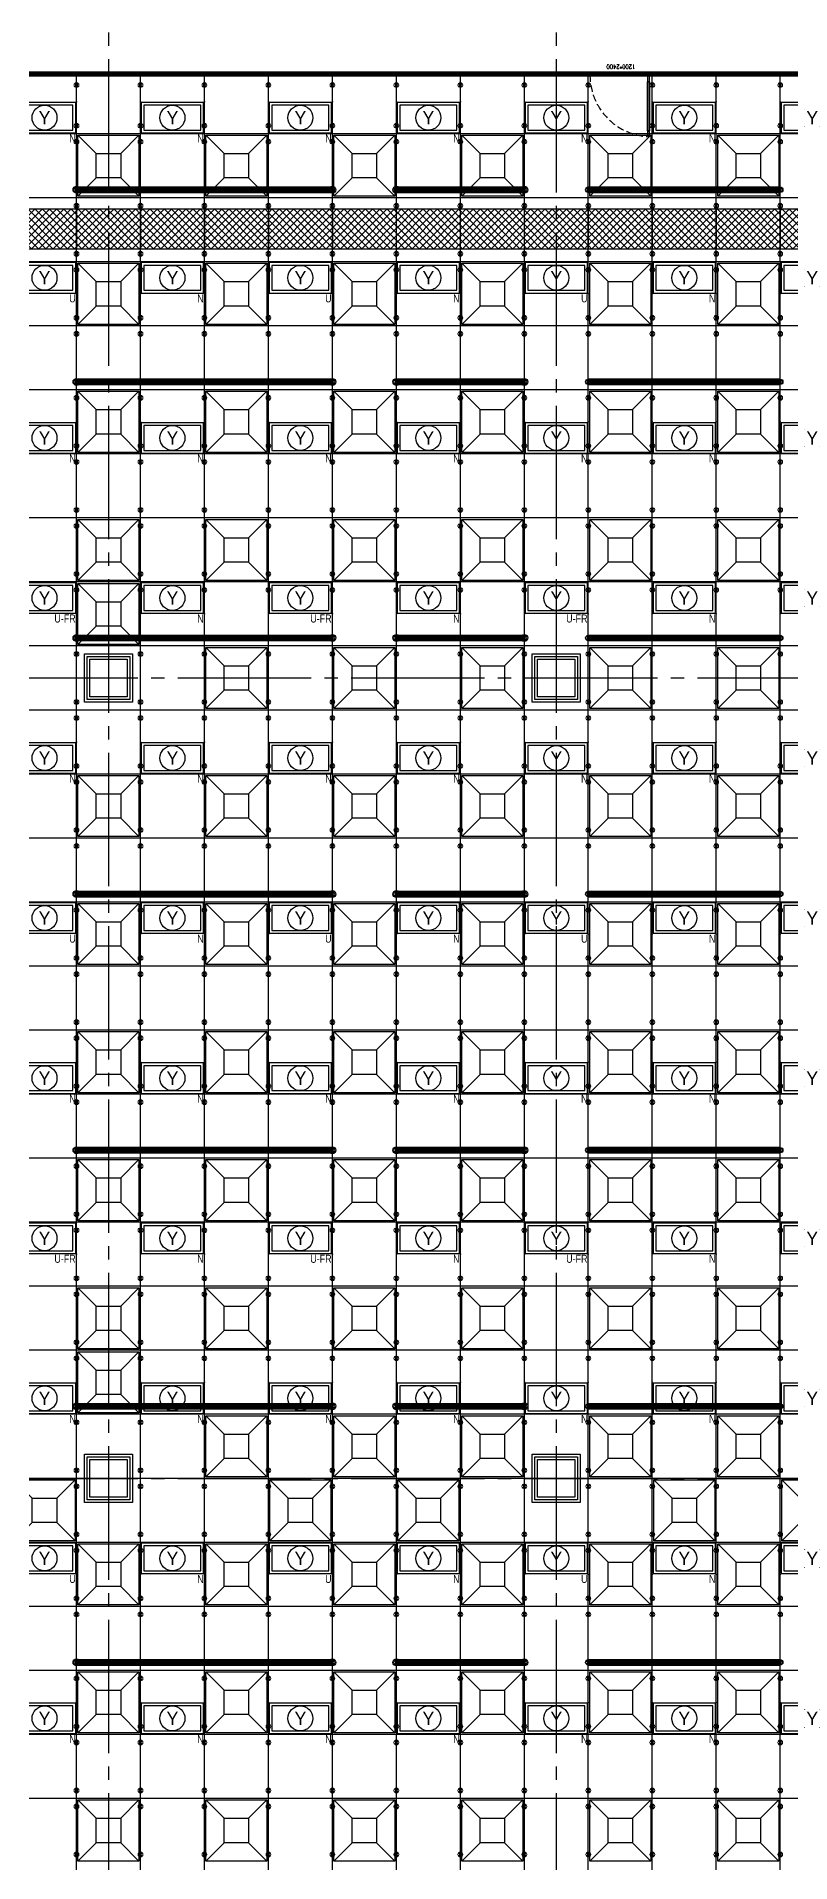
# Model space of a CAD drawing. Extents: x -17313 to 41501, y -1010 to 11880.
# Drawn here: x 10065 to 11479, y 5280 to 8702 of the extents above; entities that cross this region are included whole.
import ezdxf
from ezdxf.enums import TextEntityAlignment as Align

# ---------------------------------------------------------------- set-up
doc = ezdxf.new("R2010")
doc.units = 0
doc.header["$LTSCALE"] = 100
doc.linetypes.add('188K-SM-03-F10-ARCH-PA-Y2257103$0$AP5A-SM-03-F20-ARCH-PA-Y2230801+Y2230803$0$ALL-PA-TXT-Y2221201$0$DASHED', pattern=[19.05, 12.7, -6.35])
doc.linetypes.add('X-S-FAB-L10$0$COL-CEN-LIN', pattern=[3.25, 2.5, -0.25, 0.25, -0.25])
for name, color, linetype in [('0-xref', 8, 'Continuous'), ('188K-SM-03-F10-ARCH-CEIL-Y2257103$0$K-CEIL-4.2', 8, 'Continuous'), ('188K-SM-03-F10-ARCH-CEIL-Y2257103$0$K-CEIL-4.2-AREA', 8, 'Continuous'), ('188K-SM-03-F10-ARCH-PA-Y2257103$0$K-Door', 53, 'Continuous'), ('188K-SM-03-F10-ARCH-PA-Y2257103$0$K-P1S-4.2-單抗', 53, 'Continuous'), ('188K-SM-06-F10-ELEC-LIGHT-Y2257103$0$E-LIGHT(Y)-N', 253, 'Continuous'), ('188K-SM-06-F10-ELEC-LIGHT-Y2257103$0$E-LIGHT(Y)-U FR', 253, 'Continuous'), ('188K-SM-06-F10-ELEC-LIGHT-Y2257103$0$E-LIGHT(Y)-U XLPE', 253, 'Continuous'), ('188K-SM-06-F10-HVAC-FFU-Y2257103$0$AC-FFU-ULPA+化學濾網-', 254, 'Continuous'), ('188K-SM-07-F15-ARCH-CATW-Y2257103$0$K-安全母索', 6, 'Continuous'), ('188K-SM-07-F15-ARCH-CATW-Y2257103$0$K-扶手', 160, 'Continuous'), ('188K-SM-07-F15-ARCH-CATW-Y2257103$0$K-貓道板-主走道', 171, 'Continuous'), ('X-S-FAB-L10$0$0-DIM-TXT', 8, 'Continuous'), ('X-S-FAB-L10$0$BLOCK', 8, 'Continuous'), ('X-S-FAB-L10$0$CCL', 8, 'X-S-FAB-L10$0$COL-CEN-LIN'), ('X-S-FAB-L10$0$COL-S', 8, 'Continuous')]:
    doc.layers.add(name, color=color, linetype=linetype)
doc.layers.add('188K-SM-03-F10-ARCH-CEIL-Y2257103$0$K-吊點-標準', color=8, linetype='Continuous', lineweight=9)
doc.layers.add('188K-SM-06-F10-ELEC-LIGHT-Y2257103$0$Defpoints-CAS', color=253, linetype='Continuous', plot=False)
doc.styles.add('188K-SM-03-F10-ARCH-PA-Y2257103$0$AP5A-SM-03-F20-ARCH-PA-Y2230801+Y2230803$0$ALL-PA-TXT-Y2221201$0$Standard', font='txt.shx', dxfattribs={"bigfont": 'chineset.shx'})
doc.styles.add('188K-SM-06-F10-ELEC-LIGHT-Y2257103$0$Standard', font='arial.ttf')
doc.styles.add('188K-SM-06-F10-ELEC-LIGHT-Y2257103$0$xCI-5-F20-03-燈具$0$Standard', font='')
doc.styles.add('X-S-FAB-L10$0$CHINA', font='simplex.shx', dxfattribs={"width": 0.75, "bigfont": 'chineset.shx'})
doc.styles.add('X-S-FAB-L10$0$Standard', font='', dxfattribs={"width": 0.8})
doc.styles.add('X-S-FAB-L10$0$TG_NOTE_TEXT', font='simplex.shx', dxfattribs={"width": 0.75, "bigfont": 'chineset.shx'})
doc.styles.get('188K-SM-06-F10-ELEC-LIGHT-Y2257103$0$xCI-5-F20-03-燈具$0$Standard').set_extended_font_data('PMingLiU')
doc.styles.get('X-S-FAB-L10$0$Standard').set_extended_font_data('Microsoft JhengHei')
doc.linetypes.add('188K-SM-07-F15-ARCH-CATW-Y2257103$0$FENCELINE1', pattern='A,6.35,-2.54,[133,ltypeshp.shx,S=2.54,R=0,X=-2.54,Y=0],-2.54,25.4', length=36.83)

# ---------------------------------------------------------------- blocks, each defined once
blk = doc.blocks.new('X-S-FAB-L10$0$FAB2-L05')
at = {"layer": 'X-S-FAB-L10$0$CCL'}
for p, q in [((-15960, 11005), (-15960, 0)), ((-15120, 11005), (-15120, 0)), ((-26880, 8220), (1210, 8220)), ((-26880, 6720), (1210, 6720))]:
    blk.add_line(p, q, dxfattribs=at)
at = {"layer": 'X-S-FAB-L10$0$COL-S'}
for points in [[(-15995, 8255), (-15925, 8255), (-15925, 8185), (-15995, 8185)], [(-15155, 8255), (-15085, 8255), (-15085, 8185), (-15155, 8185)], [(-15995, 6755), (-15925, 6755), (-15925, 6685), (-15995, 6685)], [(-15155, 6755), (-15085, 6755), (-15085, 6685), (-15155, 6685)]]:
    blk.add_lwpolyline(points, close=True, dxfattribs=at)
blk = doc.blocks.new('X-S-FAB-L10')
at = {"layer": 'X-S-FAB-L10$0$COL-S'}
for p, q in [((10165, 7535), (10235, 7535)), ((10165, 7465), (10165, 7535)), ((10235, 7535), (10235, 7465)), ((11005, 7535), (11075, 7535)), ((11005, 7465), (11005, 7535)), ((11075, 7535), (11075, 7465)), ((10235, 7465), (10165, 7465)), ((11075, 7465), (11005, 7465)), ((10165, 6035), (10235, 6035)), ((10165, 5965), (10165, 6035)), ((10235, 6035), (10235, 5965)), ((11005, 6035), (11075, 6035)), ((11005, 5965), (11005, 6035)), ((11075, 6035), (11075, 5965)), ((10235, 5965), (10165, 5965)), ((11075, 5965), (11005, 5965))]:
    blk.add_line(p, q, dxfattribs=at)
at = {"layer": 'X-S-FAB-L10$0$BLOCK'}
blk.add_blockref('X-S-FAB-L10$0$FAB2-L05', (26160, -720), dxfattribs=at)
at = {"style": 'X-S-FAB-L10$0$TG_NOTE_TEXT', "width": 0.5, "flags": 1}
for p in [(7463.3, 9020), (18268.3, 8649), (11197.8, 4800.2), (16485.8, 4800.2), (25420.3, 2635), (13360, 320, 0), (7463.3, -33.3)]:
    blk.add_attdef('WH', text='', height=20, dxfattribs=at).set_placement(p, align=Align.BOTTOM_LEFT)
at = {"width": 0.5}
for style, p in [('X-S-FAB-L10$0$TG_NOTE_TEXT', (7585, 9020)), ('X-S-FAB-L10$0$TG_NOTE_TEXT', (18390, 8649)), ('X-S-FAB-L10$0$TG_NOTE_TEXT', (11117.5, 4813.5)), ('X-S-FAB-L10$0$TG_NOTE_TEXT', (16607.5, 4813.5)), ('X-S-FAB-L10$0$TG_NOTE_TEXT', (25350, 2635)), ('X-S-FAB-L10$0$Standard', (13129.4, 325, 0)), ('X-S-FAB-L10$0$TG_NOTE_TEXT', (7585, -20))]:
    blk.add_attdef('DESC', text='', height=10, dxfattribs=dict(at, style=style)).set_placement(p, align=Align.BOTTOM_LEFT)
for tag, style, p in [('TYPE', 'X-S-FAB-L10$0$TG_NOTE_TEXT', (7619.3, 9020)), ('NO', 'X-S-FAB-L10$0$TG_NOTE_TEXT', (7650.1, 9020)), ('TYPE', 'X-S-FAB-L10$0$TG_NOTE_TEXT', (18424.2, 8649)), ('NO', 'X-S-FAB-L10$0$TG_NOTE_TEXT', (18455, 8649)), ('NO', 'X-S-FAB-L10$0$TG_NOTE_TEXT', (11088.6, 4813.5)), ('TYPE', 'X-S-FAB-L10$0$TG_NOTE_TEXT', (11151.8, 4813.5)), ('TYPE', 'X-S-FAB-L10$0$TG_NOTE_TEXT', (16641.8, 4813.5)), ('NO', 'X-S-FAB-L10$0$TG_NOTE_TEXT', (16672.6, 4813.5)), ('NO', 'X-S-FAB-L10$0$TG_NOTE_TEXT', (25313, 2635)), ('TYPE', 'X-S-FAB-L10$0$TG_NOTE_TEXT', (25350, 2635)), ('NO', 'X-S-FAB-L10$0$Standard', (13100, 320, 0)), ('TYPE', 'X-S-FAB-L10$0$Standard', (13129.4, 320, 0)), ('TYPE', 'X-S-FAB-L10$0$TG_NOTE_TEXT', (7619.3, -20)), ('NO', 'X-S-FAB-L10$0$TG_NOTE_TEXT', (7650.1, -20))]:
    blk.add_attdef(tag, text='', height=10, dxfattribs=dict(at, style=style)).set_placement(p, align=Align.BOTTOM_RIGHT)
at = {"style": 'X-S-FAB-L10$0$TG_NOTE_TEXT', "width": 0.5, "flags": 1}
for rotation, p in [(180, (43, 7480)), (180, (943, 7480)), (90, (24310, 3717.8)), (270, (17080, 1711.7))]:
    blk.add_attdef('WH', text='', height=20, rotation=rotation, dxfattribs=at).set_placement(p, align=Align.BOTTOM_LEFT)
at = {"width": 0.5}
for rotation, style, p in [(180, 'X-S-FAB-L10$0$Standard', (317.6, 7480)), (180, 'X-S-FAB-L10$0$Standard', (1217.6, 7480)), (90, 'X-S-FAB-L10$0$TG_NOTE_TEXT', (24310, 3647.5)), (270, 'X-S-FAB-L10$0$TG_NOTE_TEXT', (17080, 1605))]:
    blk.add_attdef('DESC', text='', height=10, rotation=rotation, dxfattribs=dict(at, style=style)).set_placement(p, align=Align.BOTTOM_LEFT)
for tag, rotation, style, p in [('TYPE', 180, 'X-S-FAB-L10$0$Standard', (317.6, 7480)), ('NO', 180, 'X-S-FAB-L10$0$Standard', (347, 7480)), ('TYPE', 180, 'X-S-FAB-L10$0$Standard', (1217.6, 7480)), ('NO', 180, 'X-S-FAB-L10$0$Standard', (1247, 7480)), ('TYPE', 90, 'X-S-FAB-L10$0$TG_NOTE_TEXT', (24310, 3647.5)), ('NO', 90, 'X-S-FAB-L10$0$TG_NOTE_TEXT', (24310, 3610.5)), ('TYPE', 270, 'X-S-FAB-L10$0$TG_NOTE_TEXT', (17080, 1605)), ('NO', 270, 'X-S-FAB-L10$0$TG_NOTE_TEXT', (17080, 1573))]:
    blk.add_attdef(tag, text='', height=10, rotation=rotation, dxfattribs=dict(at, style=style)).set_placement(p, align=Align.BOTTOM_RIGHT)
at = {"layer": 'X-S-FAB-L10$0$0-DIM-TXT', "style": 'X-S-FAB-L10$0$CHINA', "width": 0.75}
for p in [(667.4, 7855.1, -2689.4), (22627.4, 6728.8), (25644.7, 6728.8), (24778.8, 5569.1), (1118.3, 4980), (417.8, 4594.6), (23874.8, 4355), (22927.4, 4330.1), (23749.9, 3901.4), (417.8, 3765.2), (1118.3, 3730), (417.8, 3115.8), (536.9, 2227.8), (16909, 1782.7), (888.4, 880.5), (16977.4, 750), (18878.8, 750), (25641.2, 553.2), (21364, 526.9)]:
    blk.add_attdef('HIG', text='', height=80, dxfattribs=at).set_placement(p, align=Align.MIDDLE_LEFT)
blk = doc.blocks.new('188K-SM-03-F10-ARCH-CEIL-Y2257103$0$A$C2CA95053')
h = blk.add_hatch(color=256)
edge = h.paths.add_edge_path()
edge.add_arc((0, 0), 0.5, 0, 360)
for p, q in [((3.2, 3.2), (-3.2, -3.2)), ((3.2, -3.2), (-3.2, 3.2))]:
    blk.add_line(p, q)
blk.add_lwpolyline([(-1.6, 2.5), (-1.6, -2.5), (1.6, -2.5), (1.6, 2.5)], close=True)
for radius in [4.5, 0.5]:
    blk.add_circle((0, 0), radius)
blk = doc.blocks.new('188K-SM-03-F10-ARCH-CEIL-Y2257103$0$天花板吊點-附調整片 - 3_8_螺桿吊架 100 mm 高調整片-V1-1FL')
blk.add_blockref('188K-SM-03-F10-ARCH-CEIL-Y2257103$0$A$C2CA95053', (0, 0))
blk = doc.blocks.new('188K-SM-03-F10-ARCH-CEIL-Y2257103')
at = {"layer": '188K-SM-03-F10-ARCH-CEIL-Y2257103$0$K-CEIL-4.2'}
for p, q in [((10140, 312.7), (10140, 8632.2)), ((10260, 312.7), (10260, 8632.2)), ((10380, 312.7), (10380, 8632.2)), ((10500, 312.7), (10500, 8632.2)), ((10620, 312.7), (10620, 8632.2)), ((10740, 312.7), (10740, 8632.2)), ((10860, 312.7), (10860, 8632.2)), ((10980, 312.7), (10980, 8632.2)), ((11100, 4843.5), (11100, 8632.2)), ((11220, 4843.5), (11220, 8632.2)), ((11340, 4843.5), (11340, 8632.2)), ((11460, 4843.5), (11460, 8632.2)), ((19317.2, 8520), (1767.7, 8520)), ((19317.2, 8400), (1767.7, 8400)), ((19317.2, 8280), (1847.7, 8280)), ((19314.7, 8160), (1847.7, 8160)), ((19314.7, 8040), (1847.7, 8040)), ((19314.7, 7920), (1847.7, 7920)), ((19314.7, 7800), (1847.7, 7800)), ((19314.7, 7680), (1847.7, 7680)), ((19314.7, 7560), (1847.7, 7560)), ((19317.2, 7440), (1847.7, 7440)), ((19317.2, 7320), (1847.7, 7320)), ((21180, 7200), (1847.7, 7200)), ((21180, 7080), (1847.7, 7080)), ((21180, 6960), (1847.7, 6960)), ((21180, 6840), (1847.7, 6840)), ((21180, 6720), (1847.7, 6720)), ((21180, 6600), (1847.7, 6600)), ((21180, 6480), (1847.7, 6480)), ((21180, 6360), (1847.7, 6360)), ((21180, 6240), (1847.7, 6240)), ((21181.7, 6120), (1847.7, 6120)), ((21180, 6000), (1847.7, 6000)), ((24297.2, 5880), (1847.7, 5880)), ((24297.2, 5760), (1847.7, 5760)), ((24297.2, 5640), (1847.7, 5640)), ((23572.2, 5520), (1847.7, 5520)), ((23572.2, 5400), (1847.7, 5400))]:
    blk.add_line(p, q, dxfattribs=at)
at = {"layer": '188K-SM-03-F10-ARCH-CEIL-Y2257103$0$K-CEIL-4.2-AREA', "elevation": 0}
blk.add_lwpolyline([(24297.2, 2067.7), (16747.2, 2067.7), (16747.2, 312.7), (14882.2, 312.7), (14882.2, 42.7), (14157.7, 42.7), (14157.7, 312.7), (1847.7, 312.7), (1847.7, 8305.8), (1767.7, 8305.8), (1767.7, 8632.2), (17592.2, 8632.2), (17592.2, 8626.2), (18934.7, 8626.2), (18934.7, 8592.2), (19317.2, 8592.2), (19317.2, 7537.7), (19282.2, 7537.7), (19282.2, 7462.2), (19317.2, 7462.2), (19317.2, 7317.2), (21180, 7317.2)], dxfattribs=at)
at = {"layer": '188K-SM-03-F10-ARCH-CEIL-Y2257103$0$K-CEIL-4.2-AREA'}
for points in [[(10165, 7535), (10235, 7535), (10235, 7465), (10165, 7465)], [(11005, 7535), (11075, 7535), (11075, 7465), (11005, 7465)], [(10165, 6035), (10235, 6035), (10235, 5965), (10165, 5965)], [(11005, 6035), (11075, 6035), (11075, 5965), (11005, 5965)]]:
    blk.add_lwpolyline(points, close=True, dxfattribs=at)
at = {"layer": '188K-SM-03-F10-ARCH-CEIL-Y2257103$0$K-吊點-標準', "color": 170, "lineweight": 18, "rotation": 179.9999999999997}
for p in [(10140, 8611.2), (10260, 8611.2), (10380, 8611.2), (10500, 8611.2), (10620, 8611.2), (10740, 8611.2), (10860, 8611.2), (10980, 8611.2), (11100, 8611.2), (11220, 8611.2), (11340, 8611.2), (11460, 8611.2), (10140, 8535), (10260, 8535), (10380, 8535), (10500, 8535), (10620, 8535), (10740, 8535), (10860, 8535), (10980, 8535), (11100, 8535), (11220, 8535), (11340, 8535), (11460, 8535), (10140, 8505), (10260, 8505), (10380, 8505), (10500, 8505), (10620, 8505), (10740, 8505), (10860, 8505), (10980, 8505), (11100, 8505), (11220, 8505), (11340, 8505), (11460, 8505), (10140, 8415), (10260, 8415), (10380, 8415), (10500, 8415), (10620, 8415), (10740, 8415), (10860, 8415), (10980, 8415), (11100, 8415), (11220, 8415), (11340, 8415), (11460, 8415), (10140, 8385), (10260, 8385), (10380, 8385), (10500, 8385), (10620, 8385), (10740, 8385), (10860, 8385), (10980, 8385), (11100, 8385), (11220, 8385), (11340, 8385), (11460, 8385), (10140, 8295), (10260, 8295), (10380, 8295), (10500, 8295), (10620, 8295), (10740, 8295), (10860, 8295), (10980, 8295), (11100, 8295), (11220, 8295), (11340, 8295), (11460, 8295), (10140, 8265), (10260, 8265), (10380, 8265), (10500, 8265), (10620, 8265), (10740, 8265), (10860, 8265), (10980, 8265), (11100, 8265), (11220, 8265), (11340, 8265), (11460, 8265), (10140, 8175), (10260, 8175), (10380, 8175), (10500, 8175), (10620, 8175), (10740, 8175), (10860, 8175), (10980, 8175), (11100, 8175), (11220, 8175), (11340, 8175), (11460, 8175), (10140, 8145), (10260, 8145), (10380, 8145), (10500, 8145), (10620, 8145), (10740, 8145), (10860, 8145), (10980, 8145), (11100, 8145), (11220, 8145), (11340, 8145), (11460, 8145), (10140, 8055), (10260, 8055), (10380, 8055), (10500, 8055), (10620, 8055), (10740, 8055), (10860, 8055), (10980, 8055), (11100, 8055), (11220, 8055), (11340, 8055), (11460, 8055), (10140, 8025), (10260, 8025), (10380, 8025), (10500, 8025), (10620, 8025), (10740, 8025), (10860, 8025), (10980, 8025), (11100, 8025), (11220, 8025), (11340, 8025), (11460, 8025), (10140, 7935), (10260, 7935), (10380, 7935), (10500, 7935), (10620, 7935), (10740, 7935), (10860, 7935), (10980, 7935), (11100, 7935), (11220, 7935), (11340, 7935), (11460, 7935), (10140, 7905), (10260, 7905), (10380, 7905), (10500, 7905), (10620, 7905), (10740, 7905), (10860, 7905), (10980, 7905), (11100, 7905), (11220, 7905), (11340, 7905), (11460, 7905), (10140, 7815), (10260, 7815), (10380, 7815), (10500, 7815), (10620, 7815), (10740, 7815), (10860, 7815), (10980, 7815), (11100, 7815), (11220, 7815), (11340, 7815), (11460, 7815), (10140, 7785), (10260, 7785), (10380, 7785), (10500, 7785), (10620, 7785), (10740, 7785), (10860, 7785), (10980, 7785), (11100, 7785), (11220, 7785), (11340, 7785), (11460, 7785), (10140, 7695), (10140, 7665), (10260, 7695), (10260, 7665), (10380, 7695), (10380, 7665), (10500, 7695), (10500, 7665), (10620, 7695), (10620, 7665), (10740, 7695), (10740, 7665), (10860, 7695), (10860, 7665), (10980, 7695), (10980, 7665), (11100, 7695), (11100, 7665), (11220, 7695), (11220, 7665), (11340, 7695), (11340, 7665), (11460, 7695), (11460, 7665), (10140, 7575), (10260, 7575), (10380, 7575), (10500, 7575), (10620, 7575), (10740, 7575), (10860, 7575), (10980, 7575), (11100, 7575), (11220, 7575), (11340, 7575), (11460, 7575), (10140, 7545), (10260, 7545), (10380, 7545), (10500, 7545), (10620, 7545), (10740, 7545), (10860, 7545), (10980, 7545), (11100, 7545), (11220, 7545), (11340, 7545), (11460, 7545), (10140, 7455), (10140, 7425), (10260, 7455), (10260, 7425), (10380, 7455), (10380, 7425), (10500, 7455), (10500, 7425), (10620, 7455), (10620, 7425), (10740, 7455), (10740, 7425), (10860, 7455), (10860, 7425), (10980, 7455), (10980, 7425), (11100, 7455), (11100, 7425), (11220, 7455), (11220, 7425), (11340, 7455), (11340, 7425), (11460, 7455), (11460, 7425), (10140, 7335), (10260, 7335), (10380, 7335), (10500, 7335), (10620, 7335), (10740, 7335), (10860, 7335), (10980, 7335), (11100, 7335), (11220, 7335), (11340, 7335), (11460, 7335), (10140, 7305), (10260, 7305), (10380, 7305), (10500, 7305), (10620, 7305), (10740, 7305), (10860, 7305), (10980, 7305), (11100, 7305), (11220, 7305), (11340, 7305), (11460, 7305), (10140, 7215), (10140, 7185), (10260, 7215), (10260, 7185), (10380, 7215), (10380, 7185), (10500, 7215), (10500, 7185), (10620, 7215), (10620, 7185), (10740, 7215), (10740, 7185), (10860, 7215), (10860, 7185), (10980, 7215), (10980, 7185), (11100, 7215), (11100, 7185), (11220, 7215), (11220, 7185), (11340, 7215), (11340, 7185), (11460, 7215), (11460, 7185), (10140, 7095), (10260, 7095), (10380, 7095), (10500, 7095), (10620, 7095), (10740, 7095), (10860, 7095), (10980, 7095), (11100, 7095), (11220, 7095), (11340, 7095), (11460, 7095), (10140, 7065), (10260, 7065), (10380, 7065), (10500, 7065), (10620, 7065), (10740, 7065), (10860, 7065), (10980, 7065), (11100, 7065), (11220, 7065), (11340, 7065), (11460, 7065), (10140, 6975), (10140, 6945), (10260, 6975), (10260, 6945), (10380, 6975), (10380, 6945), (10500, 6975), (10500, 6945), (10620, 6975), (10620, 6945), (10740, 6975), (10740, 6945), (10860, 6975), (10860, 6945), (10980, 6975), (10980, 6945), (11100, 6975), (11100, 6945), (11220, 6975), (11220, 6945), (11340, 6975), (11340, 6945), (11460, 6975), (11460, 6945), (10140, 6855), (10260, 6855), (10380, 6855), (10500, 6855), (10620, 6855), (10740, 6855), (10860, 6855), (10980, 6855), (11100, 6855), (11220, 6855), (11340, 6855), (11460, 6855), (10140, 6825), (10260, 6825), (10380, 6825), (10500, 6825), (10620, 6825), (10740, 6825), (10860, 6825), (10980, 6825), (11100, 6825), (11220, 6825), (11340, 6825), (11460, 6825), (10140, 6735), (10140, 6705), (10260, 6735), (10260, 6705), (10380, 6735), (10380, 6705), (10500, 6735), (10500, 6705), (10620, 6735), (10620, 6705), (10740, 6735), (10740, 6705), (10860, 6735), (10860, 6705), (10980, 6735), (10980, 6705), (11100, 6735), (11100, 6705), (11220, 6735), (11220, 6705), (11340, 6735), (11340, 6705), (11460, 6735), (11460, 6705), (10140, 6615), (10260, 6615), (10380, 6615), (10500, 6615), (10620, 6615), (10740, 6615), (10860, 6615), (10980, 6615), (11100, 6615), (11220, 6615), (11340, 6615), (11460, 6615), (10140, 6585), (10260, 6585), (10380, 6585), (10500, 6585), (10620, 6585), (10740, 6585), (10860, 6585), (10980, 6585), (11100, 6585), (11220, 6585), (11340, 6585), (11460, 6585), (10140, 6495), (10140, 6465), (10260, 6495), (10260, 6465), (10380, 6495), (10380, 6465), (10500, 6495), (10500, 6465), (10620, 6495), (10620, 6465), (10740, 6495), (10740, 6465), (10860, 6495), (10860, 6465), (10980, 6495), (10980, 6465), (11100, 6495), (11100, 6465), (11220, 6495), (11220, 6465), (11340, 6495), (11340, 6465), (11460, 6495), (11460, 6465), (10140, 6375), (10260, 6375), (10380, 6375), (10500, 6375), (10620, 6375), (10740, 6375), (10860, 6375), (10980, 6375), (11100, 6375), (11220, 6375), (11340, 6375), (11460, 6375), (10140, 6345), (10260, 6345), (10380, 6345), (10500, 6345), (10620, 6345), (10740, 6345), (10860, 6345), (10980, 6345), (11100, 6345), (11220, 6345), (11340, 6345), (11460, 6345), (10140, 6255), (10140, 6225), (10260, 6255), (10260, 6225), (10380, 6255), (10380, 6225), (10500, 6255), (10500, 6225), (10620, 6255), (10620, 6225), (10740, 6255), (10740, 6225), (10860, 6255), (10860, 6225), (10980, 6255), (10980, 6225), (11100, 6255), (11100, 6225), (11220, 6255), (11220, 6225), (11340, 6255), (11340, 6225), (11460, 6255), (11460, 6225), (10140, 6135), (10260, 6135), (10380, 6135), (10500, 6135), (10620, 6135), (10740, 6135), (10860, 6135), (10980, 6135), (11100, 6135), (11220, 6135), (11340, 6135), (11460, 6135), (10140, 6105), (10260, 6105), (10380, 6105), (10500, 6105), (10620, 6105), (10740, 6105), (10860, 6105), (10980, 6105), (11100, 6105), (11220, 6105), (11340, 6105), (11460, 6105), (10140, 6015), (10140, 5985), (10260, 6015), (10260, 5985), (10380, 6015), (10380, 5985), (10500, 6015), (10500, 5985), (10620, 6015), (10620, 5985), (10740, 6015), (10740, 5985), (10860, 6015), (10860, 5985), (10980, 6015), (10980, 5985), (11100, 6015), (11100, 5985), (11220, 6015), (11220, 5985), (11340, 6015), (11340, 5985), (11460, 6015), (11460, 5985), (10140, 5895), (10260, 5895), (10380, 5895), (10500, 5895), (10620, 5895), (10740, 5895), (10860, 5895), (10980, 5895), (11100, 5895), (11220, 5895), (11340, 5895), (11460, 5895), (10140, 5865), (10260, 5865), (10380, 5865), (10500, 5865), (10620, 5865), (10740, 5865), (10860, 5865), (10980, 5865), (11100, 5865), (11220, 5865), (11340, 5865), (11460, 5865), (10140, 5775), (10140, 5745), (10260, 5775), (10260, 5745), (10380, 5775), (10380, 5745), (10500, 5775), (10500, 5745), (10620, 5775), (10620, 5745), (10740, 5775), (10740, 5745), (10860, 5775), (10860, 5745), (10980, 5775), (10980, 5745), (11100, 5775), (11100, 5745), (11220, 5775), (11220, 5745), (11340, 5775), (11340, 5745), (11460, 5775), (11460, 5745), (10140, 5655), (10260, 5655), (10380, 5655), (10500, 5655), (10620, 5655), (10740, 5655), (10860, 5655), (10980, 5655), (11100, 5655), (11220, 5655), (11340, 5655), (11460, 5655), (10140, 5625), (10260, 5625), (10380, 5625), (10500, 5625), (10620, 5625), (10740, 5625), (10860, 5625), (10980, 5625), (11100, 5625), (11220, 5625), (11340, 5625), (11460, 5625), (10140, 5535), (10260, 5535), (10380, 5535), (10500, 5535), (10620, 5535), (10740, 5535), (10860, 5535), (10980, 5535), (11100, 5535), (11220, 5535), (11340, 5535), (11460, 5535), (10140, 5505), (10260, 5505), (10380, 5505), (10500, 5505), (10620, 5505), (10740, 5505), (10860, 5505), (10980, 5505), (11100, 5505), (11220, 5505), (11340, 5505), (11460, 5505), (10140, 5415), (10260, 5415), (10380, 5415), (10500, 5415), (10620, 5415), (10740, 5415), (10860, 5415), (10980, 5415), (11100, 5415), (11220, 5415), (11340, 5415), (11460, 5415), (10140, 5385), (10260, 5385), (10380, 5385), (10500, 5385), (10620, 5385), (10740, 5385), (10860, 5385), (10980, 5385), (11100, 5385), (11220, 5385), (11340, 5385), (11460, 5385), (10140, 5295), (10260, 5295), (10380, 5295), (10500, 5295), (10620, 5295), (10740, 5295), (10860, 5295), (10980, 5295), (11100, 5295), (11220, 5295), (11340, 5295), (11460, 5295)]:
    blk.add_blockref('188K-SM-03-F10-ARCH-CEIL-Y2257103$0$天花板吊點-附調整片 - 3_8_螺桿吊架 100 mm 高調整片-V1-1FL', p, dxfattribs=at)
blk = doc.blocks.new('188K-SM-06-F10-HVAC-FFU-Y2257103$0$H-FFU-ULPA+化濾')
for p, q in [((-82.9, 82.9), (-117.2, 117.3)), ((-37.1, 82.9), (-2.7, 117.3)), ((-117.2, 2.8), (-82.9, 37.1)), ((-2.7, 2.8), (-37.1, 37.1))]:
    blk.add_line(p, q)
for points in [[(-2.7, 2.8), (-2.7, 117.3), (-117.2, 117.3), (-117.2, 2.8)], [(-37.1, 37.1), (-37.1, 82.9), (-82.9, 82.9), (-82.9, 37.1)]]:
    blk.add_lwpolyline(points, close=True)
blk = doc.blocks.new('188K-SM-06-F10-HVAC-FFU-Y2257103')
at = {"layer": '188K-SM-06-F10-HVAC-FFU-Y2257103$0$AC-FFU-ULPA+化學濾網-', "xscale": -1}
for p in [(10140, 8400), (10380, 8400), (10620, 8400), (10860, 8400), (11100, 8400), (11340, 8400), (10140, 8160), (10380, 8160), (10620, 8160), (10860, 8160), (11100, 8160), (11340, 8160), (10140, 7920), (10380, 7920), (10620, 7920), (10860, 7920), (11100, 7920), (11340, 7920), (10140, 7680), (10380, 7680), (10620, 7680), (10860, 7680), (11100, 7680), (11340, 7680), (10140, 7560), (10380, 7440), (10620, 7440), (10860, 7440), (11100, 7440), (11340, 7440), (10140, 7200), (10380, 7200), (10620, 7200), (10860, 7200), (11100, 7200), (11340, 7200), (10140, 6960), (10380, 6960), (10620, 6960), (10860, 6960), (11100, 6960), (11340, 6960), (10140, 6720), (10380, 6720), (10620, 6720), (10860, 6720), (11100, 6720), (11340, 6720), (10140, 6480), (10380, 6480), (10620, 6480), (10860, 6480), (11100, 6480), (11340, 6480), (10140, 6240), (10380, 6240), (10620, 6240), (10860, 6240), (11100, 6240), (11340, 6240), (10140, 6120), (10380, 6000), (10620, 6000), (10860, 6000), (11100, 6000), (11340, 6000), (10020, 5880), (10500, 5880), (10740, 5880), (11220, 5880), (11460, 5880), (10140, 5760), (10380, 5760), (10620, 5760), (10860, 5760), (11100, 5760), (11340, 5760), (10140, 5520), (10380, 5520), (10620, 5520), (10860, 5520), (11100, 5520), (11340, 5520), (10140, 5280), (10380, 5280), (10620, 5280), (10860, 5280), (11100, 5280), (11340, 5280)]:
    blk.add_blockref('188K-SM-06-F10-HVAC-FFU-Y2257103$0$H-FFU-ULPA+化濾', p, dxfattribs=at)
blk = doc.blocks.new('*U246')
for p, q in [((58.5, 28.5), (-58.5, 28.5)), ((-58.5, 28.5), (-58.5, -28.5)), ((53.4, 23.4), (-53.4, 23.4)), ((-53.4, 23.4), (-53.4, -23.4)), ((53.4, -23.4), (53.4, 23.4)), ((58.5, -28.5), (58.5, 28.5)), ((-58.5, -28.5), (58.5, -28.5)), ((-53.4, -23.4), (53.4, -23.4))]:
    blk.add_line(p, q)
blk.add_circle((0, 0), 23.4)
at = {"layer": '188K-SM-06-F10-ELEC-LIGHT-Y2257103$0$Defpoints-CAS'}
for p in [(-60, 30), (-60, 30), (60, 30), (-60, -30), (60, -30)]:
    blk.add_point(p, dxfattribs=at)
at = {"style": '188K-SM-06-F10-ELEC-LIGHT-Y2257103$0$xCI-5-F20-03-燈具$0$Standard'}
blk.add_text('Y', height=25, dxfattribs=at).set_placement((0, 0), align=Align.MIDDLE)
at = {"style": '188K-SM-06-F10-ELEC-LIGHT-Y2257103$0$Standard', "width": 0.8}
blk.add_text('U', height=15, rotation=360, dxfattribs=at).set_placement((58.5, -38.5), align=Align.MIDDLE_RIGHT)
blk = doc.blocks.new('188K-SM-06-F10-ELEC-LIGHT-Y2257103$0$背掀式無塵室燈具(黃光)-CAS')
at = {"color": 0}
for p, q in [((53.4, 23.4), (-53.4, 23.4)), ((-53.4, 23.4), (-53.4, -23.4)), ((53.4, -23.4), (53.4, 23.4)), ((-53.4, -23.4), (53.4, -23.4))]:
    blk.add_line(p, q, dxfattribs=at)
blk.add_lwpolyline([(-58.5, -28.5), (58.5, -28.5), (58.5, 28.5), (-58.5, 28.5)], close=True, dxfattribs=at)
blk.add_circle((0, 0), 23.4, dxfattribs=at)
at = {"layer": '188K-SM-06-F10-ELEC-LIGHT-Y2257103$0$Defpoints-CAS'}
for p in [(-60, 30), (-60, 30), (60, 30), (-60, -30), (60, -30)]:
    blk.add_point(p, dxfattribs=at)
at = {"color": 0, "style": '188K-SM-06-F10-ELEC-LIGHT-Y2257103$0$xCI-5-F20-03-燈具$0$Standard'}
blk.add_text('Y', height=25, dxfattribs=at).set_placement((0, 0), align=Align.MIDDLE)
at = {"style": '188K-SM-06-F10-ELEC-LIGHT-Y2257103$0$Standard', "width": 0.8}
blk.add_text('N', height=15, rotation=360, dxfattribs=at).set_placement((58.5, -38.5), align=Align.MIDDLE_RIGHT)
blk = doc.blocks.new('*U247')
for p, q in [((58.5, 28.5), (-58.5, 28.5)), ((-58.5, 28.5), (-58.5, -28.5)), ((53.4, 23.4), (-53.4, 23.4)), ((-53.4, 23.4), (-53.4, -23.4)), ((53.4, -23.4), (53.4, 23.4)), ((58.5, -28.5), (58.5, 28.5)), ((-58.5, -28.5), (58.5, -28.5)), ((-53.4, -23.4), (53.4, -23.4))]:
    blk.add_line(p, q)
blk.add_circle((0, 0), 23.4)
at = {"layer": '188K-SM-06-F10-ELEC-LIGHT-Y2257103$0$Defpoints-CAS'}
for p in [(-60, 30), (-60, 30), (60, 30), (-60, -30), (60, -30)]:
    blk.add_point(p, dxfattribs=at)
at = {"style": '188K-SM-06-F10-ELEC-LIGHT-Y2257103$0$xCI-5-F20-03-燈具$0$Standard'}
blk.add_text('Y', height=25, dxfattribs=at).set_placement((0, 0), align=Align.MIDDLE)
at = {"style": '188K-SM-06-F10-ELEC-LIGHT-Y2257103$0$Standard', "width": 0.8}
blk.add_text('U-FR', height=15, rotation=360, dxfattribs=at).set_placement((58.5, -38.5), align=Align.MIDDLE_RIGHT)
blk = doc.blocks.new('188K-SM-06-F10-ELEC-LIGHT-Y2257103')
at = {"layer": '188K-SM-06-F10-ELEC-LIGHT-Y2257103$0$E-LIGHT(Y)-N'}
for p in [(10080, 8550), (10320, 8550), (10560, 8550), (10800, 8550), (11040, 8550), (11280, 8550), (11520, 8550), (10320, 8250), (10800, 8250), (11280, 8250), (10080, 7950), (10320, 7950), (10560, 7950), (10800, 7950), (11040, 7950), (11280, 7950), (11520, 7950), (10320, 7650), (10800, 7650), (11280, 7650), (10080, 7350), (10320, 7350), (10560, 7350), (10800, 7350), (11040, 7350), (11280, 7350), (11520, 7350), (10320, 7050), (10800, 7050), (11280, 7050), (10080, 6750), (10320, 6750), (10560, 6750), (10800, 6750), (11040, 6750), (11280, 6750), (11520, 6750), (10320, 6450), (10800, 6450), (11280, 6450), (10080, 6150), (10320, 6150), (10560, 6150), (10800, 6150), (11040, 6150), (11280, 6150), (11520, 6150), (10320, 5850), (10800, 5850), (11280, 5850), (10080, 5550), (10320, 5550), (10560, 5550), (10800, 5550), (11040, 5550), (11280, 5550), (11520, 5550)]:
    blk.add_blockref('188K-SM-06-F10-ELEC-LIGHT-Y2257103$0$背掀式無塵室燈具(黃光)-CAS', p, dxfattribs=at)
at = {"layer": '188K-SM-06-F10-ELEC-LIGHT-Y2257103$0$E-LIGHT(Y)-U FR'}
for p in [(10080, 7650), (10560, 7650), (11040, 7650), (11520, 7650), (10080, 6450), (10560, 6450), (11040, 6450), (11520, 6450)]:
    blk.add_blockref('*U247', p, dxfattribs=at)
at = {"layer": '188K-SM-06-F10-ELEC-LIGHT-Y2257103$0$E-LIGHT(Y)-U XLPE'}
for p in [(10080, 8250), (10560, 8250), (11040, 8250), (11520, 8250), (10080, 7050), (10560, 7050), (11040, 7050), (11520, 7050), (10080, 5850), (10560, 5850), (11040, 5850), (11520, 5850)]:
    blk.add_blockref('*U246', p, dxfattribs=at)
blk = doc.blocks.new('188K-SM-03-F10-ARCH-PA-Y2257103$0$單開庫板門-1200x2400)圓型拉環鎖+輔助鎖)')
at = {"ltscale": 0.1}
for p, q in [((26008.6, -11403.6), (26004.5, -11403.6)), ((26004.5, -11403.6), (26004.5, -11414.1)), ((26004.5, -11414.1), (26004.5, -11415.3)), ((26004.5, -11414.1), (26008.6, -11414.1)), ((26004.5, -11415.4), (26004.6, -11415.5)), ((26008.6, -11414), (26004.6, -11414)), ((26004.6, -11414.3), (26004.6, -11414.2)), ((26004.6, -11415.3), (26004.6, -11414.5)), ((26004.7, -11414.1), (26006.5, -11414.1)), ((26005.1, -11414.4), (26004.7, -11414.4)), ((26004.7, -11414.5), (26005.1, -11414.5)), ((26004.7, -11414.5), (26004.7, -11506)), ((26004.7, -11506), (26004.7, -11414.5)), ((26004.7, -11414.5), (26004.7, -11414.5)), ((26004.7, -11415.4), (26004.7, -11415.3)), ((26005.2, -11414.4), (26005.2, -11414.4)), ((26006.5, -11414.1), (26006.6, -11414.1)), ((26006.6, -11414.1), (26006.6, -11414.1)), ((26006.6, -11414.1), (26008.4, -11414.1)), ((26008.4, -11414.4), (26008, -11414.4)), ((26008, -11414.4), (26008, -11414.4)), ((26008, -11414.5), (26008.4, -11414.5)), ((26008.4, -11506), (26008.4, -11414.5)), ((26008.4, -11414.5), (26008.4, -11414.5)), ((26008.4, -11414.5), (26008.4, -11506)), ((26008.4, -11415.3), (26008.4, -11415.4)), ((26008.5, -11414.2), (26008.5, -11414.3)), ((26008.5, -11414.5), (26008.5, -11415.3)), ((26008.5, -11415.5), (26008.6, -11415.4)), ((26008.6, -11414.1), (26008.6, -11403.6)), ((26008.6, -11415.3), (26008.6, -11414.1)), ((25999.5, -11519.7), (25999.5, -11523.2)), ((26002.5, -11519.1), (26000, -11519.1)), ((26000, -11523.7), (26002.4, -11523.7)), ((26002.4, -11523.7), (26004.1, -11522.6)), ((26002.9, -11518.5), (26002.6, -11518.5)), ((26002.6, -11518.5), (26002.6, -11521)), ((26002.6, -11521.9), (26002.6, -11519.3)), ((26002.6, -11521), (26002.9, -11521)), ((26003.4, -11521.9), (26002.6, -11521.9)), ((26002.9, -11521), (26002.9, -11518.5)), ((26003.3, -11522.2), (26003.3, -11522)), ((26003.3, -11522), (26003.4, -11522)), ((26004, -11522.2), (26003.3, -11522.2)), ((26008.3, -11517.5), (26003.6, -11517.5)), ((26003.6, -11517.5), (26003.6, -11517.7)), ((26003.6, -11517.7), (26008.3, -11517.7)), ((26004.1, -11521.9), (26003.9, -11521.9)), ((26003.9, -11522), (26004, -11522)), ((26004, -11522), (26004, -11522.2)), ((26004.2, -11522.4), (26004.2, -11521.9)), ((26008.6, -11506.4), (26004.5, -11506.4)), ((26004.5, -11506.4), (26004.5, -11518)), ((26004.5, -11518), (26008.6, -11518)), ((26004.7, -11506), (26004.7, -11506)), ((26008.3, -11517.7), (26008.3, -11517.5)), ((26008.4, -11506), (26008.4, -11506)), ((26008.6, -11518), (26008.6, -11506.4)), ((26114.8, -11521.9), (26115.1, -11521.9)), ((26114.8, -11522.4), (26114.8, -11521.9)), ((26114.9, -11522), (26114.9, -11522.2)), ((26115.1, -11522), (26114.9, -11522)), ((26114.9, -11522.2), (26115.7, -11522.2)), ((26116.6, -11523.7), (26114.9, -11522.6)), ((26115.5, -11521.9), (26116.3, -11521.9)), ((26115.7, -11522), (26115.5, -11522)), ((26115.7, -11522.2), (26115.7, -11522)), ((26116.3, -11521.9), (26116.3, -11519.3)), ((26116.5, -11519.1), (26119, -11519.1)), ((26119, -11523.7), (26116.6, -11523.7)), ((26119.5, -11519.7), (26119.5, -11523.2))]:
    blk.add_line(p, q, dxfattribs=at)
for points in [[(25999.5, -11518.9), (25999.5, -11523.9)], [(26119.5, -11518.9), (26119.5, -11523.9)]]:
    blk.add_lwpolyline(points)
blk.add_lwpolyline([(26006.6, -11506.4), (26006.5, -11506.3), (26004.7, -11506.3, -0.414214), (26004.6, -11506.3), (26004.6, -11506.1, -0.414214), (26004.7, -11506.1), (26005.1, -11506.1, 0.414214), (26005.2, -11506.1), (26005.2, -11506, 0.414214), (26005.1, -11506), (26004.7, -11506, -0.414214), (26004.6, -11506), (26004.6, -11505.2, -0.414214), (26004.7, -11505.2), (26004.7, -11505.2, 0.414214), (26004.7, -11505.2), (26004.7, -11505, 0.72636), (26004.6, -11505), (26004.5, -11505.1, 0.158507), (26004.5, -11505.2), (26004.5, -11506.4, 0.414214), (26004.6, -11506.5), (26008.6, -11506.5, 0.414214), (26008.6, -11506.4), (26008.6, -11505.2, 0.158507), (26008.6, -11505.1), (26008.5, -11505, 0.72636), (26008.4, -11505), (26008.4, -11505.2, 0.414214), (26008.5, -11505.2, -0.414214), (26008.5, -11505.2), (26008.5, -11506, -0.414214), (26008.4, -11506), (26008, -11506, 0.414214), (26008, -11506), (26008, -11506.1, 0.414214), (26008, -11506.1), (26008.4, -11506.1, -0.414214), (26008.5, -11506.1), (26008.5, -11506.3, -0.414214), (26008.4, -11506.3), (26006.6, -11506.3)], format="xyb", close=True, dxfattribs=at)
for centre, radius, start, end in [((26004.6, -11414.1), 0.0313, 90, 180), ((26004.6, -11415.3), 0.0313, 180, 216.0274), ((26004.7, -11414.2), 0.0313, 90, 180), ((26004.7, -11414.3), 0.0313, 180, 270), ((26004.7, -11414.5), 0.0313, 90, 180), ((26004.7, -11415.3), 0.0209, 180, 270), ((26004.7, -11415.4), 0.0313, 216.0274, 360), ((26004.7, -11415.3), 0.0209, 360, 90), ((26005.1, -11414.4), 0.0313, 270, 0), ((26005.1, -11414.4), 0.0313, 0, 90), ((26008, -11414.4), 0.0313, 90, 180), ((26008, -11414.4), 0.0313, 180, 270), ((26008.4, -11414.2), 0.0313, 360, 90), ((26008.4, -11414.3), 0.0313, 270, 0), ((26008.4, -11414.5), 0.0313, 0, 90), ((26008.5, -11415.3), 0.0209, 90, 180), ((26008.5, -11415.4), 0.0313, 180, 323.9726), ((26008.5, -11415.3), 0.0209, 270, 360), ((26008.6, -11414.1), 0.0313, 360, 90), ((26008.6, -11415.3), 0.0313, 323.9726, 360)]:
    blk.add_arc(centre, radius, start, end, dxfattribs=at)
at = {"linetype": '188K-SM-03-F10-ARCH-PA-Y2257103$0$AP5A-SM-03-F20-ARCH-PA-Y2230801+Y2230803$0$ALL-PA-TXT-Y2221201$0$DASHED', "ltscale": 0.01}
blk.add_arc((26001.1, -11518.7), 115.3, 359.8531, 85.8135, dxfattribs=at)
at = {"ltscale": 0.1}
for centre, major_axis, start_param, end_param in [((26000, -11519.7), (0.369, -0.369), 2.356194, 3.926991), ((26000, -11523.2), (-0.369, -0.369), 5.497787, 7.068583), ((26002.5, -11519.3), (0.111, -0.111), 7.068583, 8.63938), ((26003.4, -11521.9), (-0.0369, -0.0369), 0.785398, 3.926991), ((26003.9, -11521.9), (-0.0369, -0.0369), 3.926991, 7.068583), ((26004.1, -11521.9), (0.0369, -0.0369), 7.068583, 8.63938), ((26003.9, -11522.4), (0.221, -0.221), 6.162283, 7.068583), ((26114.8, -11521.9), (-0.0369, -0.0369), -2.356194, -0.785398), ((26115.1, -11522.4), (-0.221, -0.221), -0.785398, 0.120903), ((26115.1, -11521.9), (0.0369, -0.0369), -0.785398, 2.356194), ((26115.5, -11521.9), (0.0369, -0.0369), 2.356194, 5.497787), ((26116.5, -11519.3), (-0.111, -0.111), -2.356194, -0.785398), ((26119, -11519.7), (-0.369, -0.369), 2.356194, 3.926991), ((26119, -11523.2), (0.369, -0.369), -0.785398, 0.785398)]:
    blk.add_ellipse(centre, major_axis=major_axis, ratio=1, start_param=start_param, end_param=end_param, dxfattribs=at)
at = {"ltscale": 0.1, "extrusion": (0, 0, -1)}
blk.add_ellipse((26003.1, -11517.9), major_axis=(-0.516, 0.516), ratio=1, start_param=5.497787, end_param=11.780972, dxfattribs=at)
at = {"color": 8, "ltscale": 0.1, "style": '188K-SM-03-F10-ARCH-PA-Y2257103$0$AP5A-SM-03-F20-ARCH-PA-Y2230801+Y2230803$0$ALL-PA-TXT-Y2221201$0$Standard', "width": 0.85}
blk.add_text('1200*2400', height=8, dxfattribs=at).set_placement((26058.4, -11534.4), align=Align.MIDDLE_CENTER)
blk = doc.blocks.new('188K-SM-03-F10-ARCH-PA-Y2257103')
at = {"layer": '188K-SM-03-F10-ARCH-PA-Y2257103$0$K-P1S-4.2-單抗'}
for p, q in [((15195, 8635, 0), (7525, 8635, 0)), ((15195, 8630, 0), (7525, 8630, 0))]:
    blk.add_line(p, q, dxfattribs=at)
for points in [[(10155, 7545), (10245, 7545), (10245, 7455), (10155, 7455)], [(10160, 7540), (10240, 7540), (10240, 7460), (10160, 7460)], [(10995, 7545), (11085, 7545), (11085, 7455), (10995, 7455)], [(11000, 7540), (11080, 7540), (11080, 7460), (11000, 7460)], [(10155, 6045), (10245, 6045), (10245, 5955), (10155, 5955)], [(10160, 6040), (10240, 6040), (10240, 5960), (10160, 5960)], [(10995, 6045), (11085, 6045), (11085, 5955), (10995, 5955)], [(11000, 6040), (11080, 6040), (11080, 5960), (11000, 5960)]]:
    blk.add_lwpolyline(points, close=True, dxfattribs=at)
at = {"layer": '188K-SM-03-F10-ARCH-PA-Y2257103$0$K-Door', "rotation": 180}
blk.add_blockref('188K-SM-03-F10-ARCH-PA-Y2257103$0$單開庫板門-1200x2400)圓型拉環鎖+輔助鎖)', (37219.5, -2888.9, 0), dxfattribs=at)
blk = doc.blocks.new('188K-SM-07-F15-ARCH-CATW-Y2257103$0$貓道板-749x1196.5(主走道)')
h = blk.add_hatch()
h.set_pattern_fill('ANSI37', color=256, scale=30)
h.set_pattern_definition([(45, (0.75, 3e-16), (-67.352, 67.352), []), (135, (0.75, 3e-16), (-67.352, -67.352), [])])
h.paths.add_polyline_path([(-1199, 0), (-1199, 750), (-1, 750), (-1, 0)])
blk.add_lwpolyline([(-1199, 0), (-1199, 750), (-1, 750), (-1, 0)], close=True)
blk = doc.blocks.new('188K-SM-07-F15-ARCH-CATW-Y2257103$0$母索-4.8')
at = {"const_width": 13}
blk.add_lwpolyline([(0, 0), (480, 0)], dxfattribs=at)
for centre in [(0, 0), (480, 0)]:
    blk.add_circle(centre, 6.5)
blk = doc.blocks.new('188K-SM-07-F15-ARCH-CATW-Y2257103$0$母索-3.6')
at = {"const_width": 13}
blk.add_lwpolyline([(0, 0), (0, 360)], dxfattribs=at)
for centre in [(0, 360, 0), (0, 0)]:
    blk.add_circle(centre, 5)
blk = doc.blocks.new('188K-SM-07-F15-ARCH-CATW-Y2257103$0$母索-2.4')
at = {"const_width": 13}
blk.add_lwpolyline([(0, 0), (0, 240)], dxfattribs=at)
for centre in [(0, 240), (0, 0)]:
    blk.add_circle(centre, 6.5)
blk = doc.blocks.new('188K-SM-07-F15-ARCH-CATW-Y2257103')
at = {"layer": '188K-SM-07-F15-ARCH-CATW-Y2257103$0$K-扶手', "linetype": '188K-SM-07-F15-ARCH-CATW-Y2257103$0$FENCELINE1', "ltscale": 0.03, "const_width": 10, "elevation": 0}
blk.add_lwpolyline([(7680, 8632.2), (15000.1, 8632.2)], dxfattribs=at)
at = {"layer": '188K-SM-07-F15-ARCH-CATW-Y2257103$0$K-安全母索'}
for p in [(10140, 8415), (10140, 8055), (10140, 7575), (10140, 7095), (10140, 6615), (10140, 6135), (10140, 5655)]:
    blk.add_blockref('188K-SM-07-F15-ARCH-CATW-Y2257103$0$母索-4.8', p, dxfattribs=at)
for name, p, rotation in [('188K-SM-07-F15-ARCH-CATW-Y2257103$0$母索-2.4', (10980, 8415), 90), ('188K-SM-07-F15-ARCH-CATW-Y2257103$0$母索-3.6', (11100, 8415), 270), ('188K-SM-07-F15-ARCH-CATW-Y2257103$0$母索-2.4', (10980, 8055), 90), ('188K-SM-07-F15-ARCH-CATW-Y2257103$0$母索-3.6', (11100, 8055), 270), ('188K-SM-07-F15-ARCH-CATW-Y2257103$0$母索-2.4', (10980, 7575), 90), ('188K-SM-07-F15-ARCH-CATW-Y2257103$0$母索-3.6', (11100, 7575), 270), ('188K-SM-07-F15-ARCH-CATW-Y2257103$0$母索-2.4', (10980, 7095), 90), ('188K-SM-07-F15-ARCH-CATW-Y2257103$0$母索-3.6', (11100, 7095), 270), ('188K-SM-07-F15-ARCH-CATW-Y2257103$0$母索-2.4', (10980, 6615), 90), ('188K-SM-07-F15-ARCH-CATW-Y2257103$0$母索-3.6', (11100, 6615), 270), ('188K-SM-07-F15-ARCH-CATW-Y2257103$0$母索-2.4', (10980, 6135), 90), ('188K-SM-07-F15-ARCH-CATW-Y2257103$0$母索-3.6', (11100, 6135), 270), ('188K-SM-07-F15-ARCH-CATW-Y2257103$0$母索-2.4', (10980, 5655), 90), ('188K-SM-07-F15-ARCH-CATW-Y2257103$0$母索-3.6', (11100, 5655), 270)]:
    blk.add_blockref(name, p, dxfattribs=dict(at, rotation=rotation))
at = {"layer": '188K-SM-07-F15-ARCH-CATW-Y2257103$0$K-貓道板-主走道', "xscale": 0.1, "yscale": 0.1, "zscale": 0.1, "rotation": 180}
for p in [(10020, 8379), (10140, 8379), (10260, 8379), (10380, 8379), (10500, 8379), (10620, 8379), (10740, 8379), (10860, 8379), (10980, 8379), (11100, 8379), (11220, 8379), (11340, 8379), (11460, 8379)]:
    blk.add_blockref('188K-SM-07-F15-ARCH-CATW-Y2257103$0$貓道板-749x1196.5(主走道)', p, dxfattribs=at)

msp = doc.modelspace()

# ---------------------------------------------------------------- block references
at = {"layer": '0-xref'}
for name in ['X-S-FAB-L10', '188K-SM-06-F10-ELEC-LIGHT-Y2257103', '188K-SM-03-F10-ARCH-PA-Y2257103', '188K-SM-03-F10-ARCH-CEIL-Y2257103', '188K-SM-07-F15-ARCH-CATW-Y2257103', '188K-SM-06-F10-HVAC-FFU-Y2257103']:
    msp.add_blockref(name, (0, 0), dxfattribs=at)

doc.saveas('drawing.dxf')
